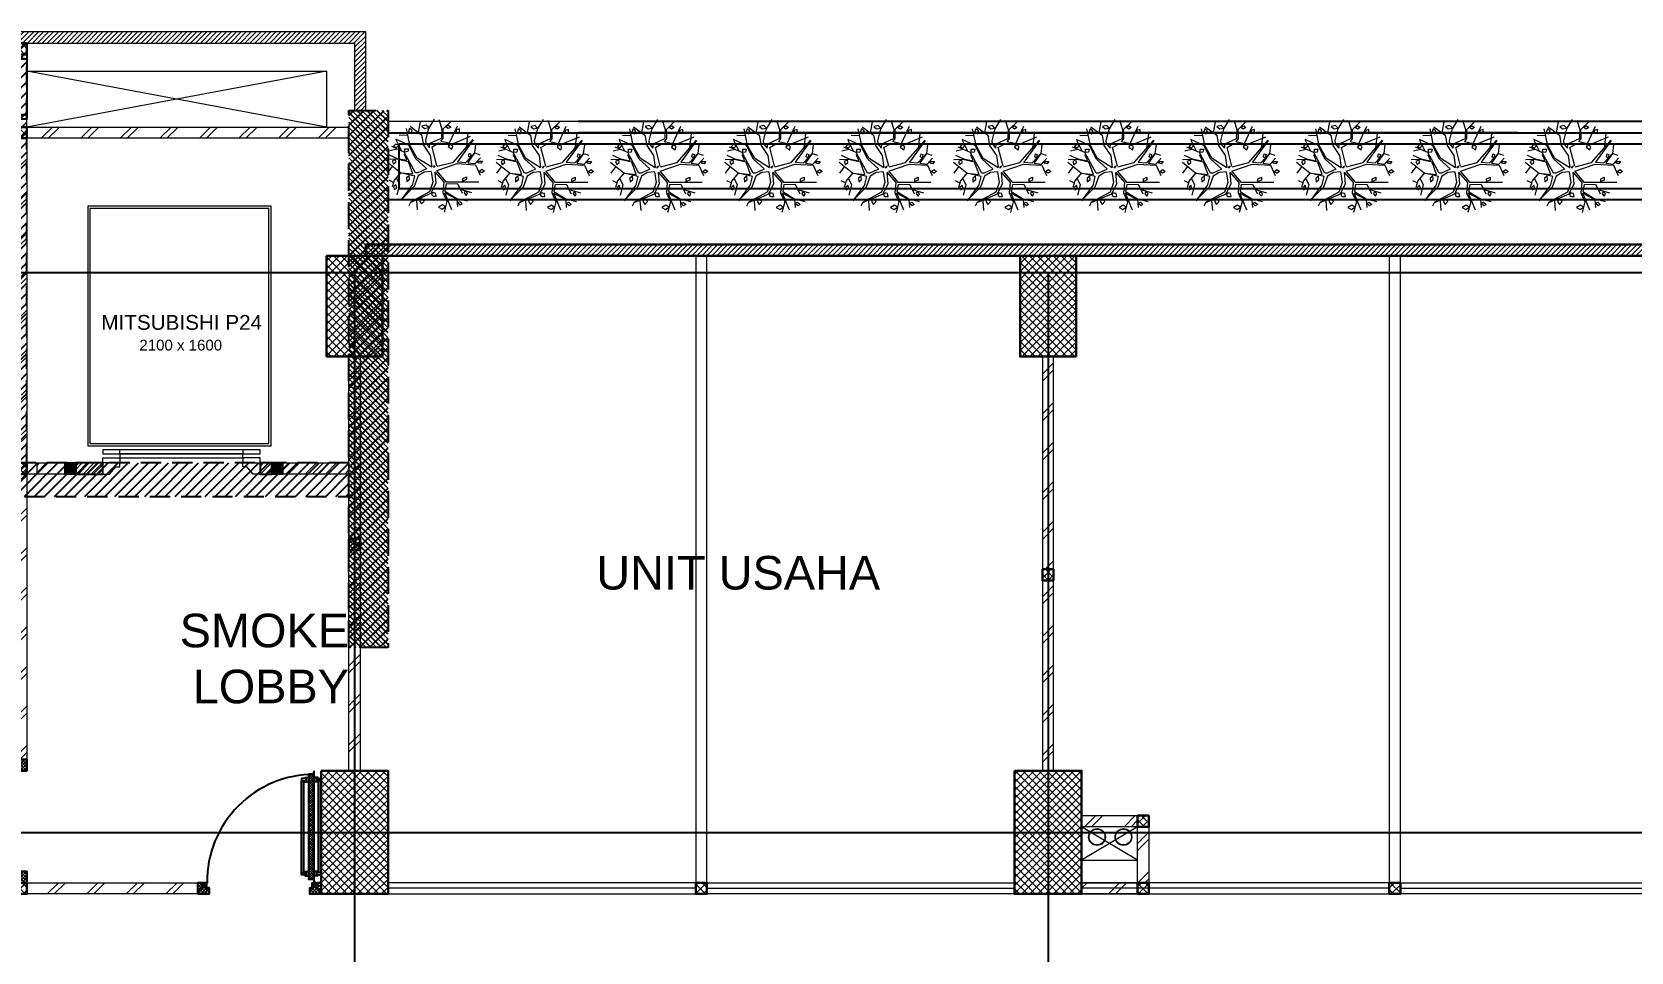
# Model space of a CAD drawing. Header units: millimetres. Extents: x -324 to 75, y -297 to 74.
# Drawn here: x -110.91 to -96.61, y 50.28 to 58.5 of the extents above; entities that cross this region are included whole.
import ezdxf
from ezdxf.enums import TextEntityAlignment as Align

# ---------------------------------------------------------------- set-up
doc = ezdxf.new("R2010")
doc.units = ezdxf.units.MM
doc.linetypes.add('ACAD_ISO02W100', pattern=[15, 12, -3])
doc.layers.get('defpoints').update_dxf_attribs({"color": 1})
for name, color, linetype, lineweight in [('ars', 11, 'Continuous', 0), ('ars @ 1', 11, 'Continuous', 0), ('ARSIR', 31, 'Continuous', 5), ('ARSIR @ 1', 31, 'Continuous', 5), ('ARSIR KOLOM @ 1', 8, 'Continuous', 13), ('KOL', 1, 'Continuous', 30), ('KOLOM', 4, 'Continuous', 9), ('lan', 7, 'Continuous', 15), ('LIFT', 15, 'Continuous', 15), ('NOT', 7, 'Continuous', 20), ('POHON', 62, 'Continuous', 5), ('tem', 5, 'Continuous', 20)]:
    doc.layers.add(name, color=color, linetype=linetype, lineweight=lineweight)
doc.layers.add('as', color=1, linetype='Continuous', plot=False)
for name, color, linetype in [('dinding', 3, 'Continuous'), ('HID', 1, 'Continuous'), ('Kusen', 30, 'Continuous'), ('STL', 6, 'Continuous')]:
    doc.layers.add(name, color=color, linetype=linetype)
doc.styles.add('ATTR', font='romans.shx', dxfattribs={"width": 0.8, "height": 0.56})
doc.styles.get("Standard").update_dxf_attribs({"font": 'arial.ttf'})
pattern_1 = [(45, (1552.2781, -399.66545), (-0.176776695, 0.176776695), []), (45, (1552.3406, -399.66545), (-0.176776695, 0.176776695), [])]
pattern_2 = [(45, (1583.21095, -452.5532), (-0.176776695, 0.176776695), []), (45, (1583.27345, -452.5532), (-0.176776695, 0.176776695), [])]
pattern_3 = [(225, (0.55, -51.300008), (0.022097087, -0.022097087), [])]
pattern_4 = [(225, (1.1, 1e-06), (-0.014142, 0.014142), []), (135, (1.1, 1e-06), (0.014142, 0.014142), [])]
pattern_5 = [(315, (-2e-13, 1e-06), (0.014142, 0.014142), []), (45, (-2e-13, 1e-06), (-0.014142, 0.014142), [])]

# ---------------------------------------------------------------- blocks, each defined once
blk = doc.blocks.new('k1')
at = {"layer": 'ars'}
h = blk.add_hatch(dxfattribs=at)
h.set_pattern_fill('_USER', color=256, scale=0.05, angle=45, double=1, pattern_type=0)
h.set_pattern_definition([(45, (0, -5), (-0.03535534, 0.03535534), []), (135, (0, -5), (-0.03535534, -0.03535534), [])])
h.paths.add_polyline_path([(-0.3, -0.55), (0.3, -0.55), (0.3, 0.55), (-0.3, 0.55)])
at = {"layer": 'KOL'}
blk.add_lwpolyline([(-0.3, -0.55), (0.3, -0.55), (0.3, 0.55), (-0.3, 0.55)], close=True, dxfattribs=at)
blk = doc.blocks.new('k3')
at = {"layer": 'ars'}
h = blk.add_hatch(dxfattribs=at)
h.set_pattern_fill('_USER', color=256, scale=0.05, angle=45, double=1, pattern_type=0)
h.set_pattern_definition([(45, (0, -5.05), (-0.03535534, 0.03535534), []), (135, (0, -5.05), (-0.03535534, -0.03535534), [])])
h.paths.add_polyline_path([(-0.25, -0.45), (0.25, -0.45), (0.25, 0.45), (-0.25, 0.45)])
at = {"layer": 'KOL'}
blk.add_lwpolyline([(-0.25, -0.45), (0.25, -0.45), (0.25, 0.45), (-0.25, 0.45)], close=True, dxfattribs=at)
blk = doc.blocks.new('bola-3')
at = {"layer": 'POHON'}
for p, q in [((-1.212, 1.009), (-1.377, 1.803)), ((-1.198, 1.908), (-0.648, 1.503)), ((-0.799, 1.609), (-0.703, 2.138)), ((-0.318, 1.803), (-0.469, 1.238)), ((-0.045, 2.245), (-0.318, 1.803)), ((0.177, 2.226), (0.328, 1.732)), ((0.315, 1.344), (0.328, 1.767)), ((0.356, 1.785), (0.37, 1.327)), ((0.387, 1.789), (0.731, 2.125)), ((0.686, 1.115), (1.057, 1.926)), ((1.553, 1.591), (1.47, 0.886)), ((-1.831, 0.815), (-2.161, 0.745)), ((-1.473, 0.674), (-2.065, 0.939)), ((-1.253, 1.009), (-1.872, 1.291)), ((-1.872, 1.274), (-1.625, 0.762)), ((-1.308, 1.468), (-1.721, 1.485)), ((-0.923, 0.357), (-1.253, 1.009)), ((-0.868, 0.392), (-1.212, 1.009)), ((-0.648, 1.503), (-0.566, 1.009)), ((-0.566, 1.009), (-0.236, 0.533)), ((-0.469, 1.238), (-0.442, 1.097)), ((-0.442, 1.097), (-0.277, 0.886)), ((-0.277, 0.886), (-0.249, 1.097)), ((-0.249, 1.097), (0.301, 1.344)), ((-0.153, 0.921), (0.177, 1.115)), ((0.081, 0.022), (-0.153, 0.921)), ((0.177, 1.115), (0.755, 1.044)), ((0.37, 1.327), (0.26, 1.203)), ((0.273, 1.203), (0.686, 1.115)), ((0.755, 1.044), (1.69, 1.432)), ((0.879, 0.198), (1.814, 1.274)), ((1.814, 1.256), (1.057, 0.216)), ((1.883, 0.639), (1.938, 1.044)), ((-1.652, -0.313), (-2.285, 0.198)), ((-1.845, 0.339), (-2.271, 0.322)), ((-2.051, 0.004), (-2.271, -0.313)), ((-2.202, 0.551), (-1.817, 0.374)), ((-1.281, 0.216), (-1.845, 0.339)), ((-1.817, 0.374), (-1.35, 0.286)), ((-0.937, -0.313), (-1.473, 0.674)), ((-1.363, 0.339), (-1.473, 0.568)), ((-1.35, 0.286), (-1.363, 0.339)), ((-1.061, -0.366), (-1.281, 0.216)), ((-0.414, -0.102), (-0.923, 0.357)), ((-0.167, -0.049), (-0.868, 0.392)), ((-0.236, 0.533), (-0.167, -0.031)), ((0.081, -0.207), (1.044, 0.128)), ((0.095, 0.004), (0.879, 0.198)), ((1.044, 0.128), (1.924, 0.075)), ((1.057, 0.216), (1.456, 0.18)), ((1.456, 0.18), (1.869, 0.639)), ((1.869, 0.639), (1.553, 0.18)), ((1.553, 0.163), (1.91, 0.128)), ((1.883, 0.639), (2.13, 0.551)), ((1.91, 0.128), (2.158, 0.41)), ((1.924, 0.075), (2.144, -0.419)), ((-1.996, -0.772), (-2.189, -0.666)), ((-1.955, -0.666), (-2.051, -0.983)), ((-1.652, -0.313), (-1.955, -0.666)), ((-1.845, -0.56), (-1.707, -0.86)), ((-0.978, -0.472), (-1.652, -0.313)), ((-1.639, -0.313), (-1.061, -0.366)), ((-1.088, -0.913), (-0.978, -0.472)), ((-0.813, -0.454), (-1.006, -0.966)), ((-0.827, -0.313), (-0.937, -0.313)), ((-0.414, -0.119), (-0.827, -0.313)), ((-0.524, -0.278), (-0.813, -0.454)), ((-0.194, -0.243), (-0.524, -0.278)), ((-0.112, -0.754), (-0.277, -1.213)), ((-0.194, -0.243), (-0.112, -0.754)), ((-0.015, -0.26), (0.411, -0.754)), ((-0.015, -0.278), (0.026, -0.807)), ((0.081, -0.225), (0.507, -0.736)), ((0.411, -0.754), (0.37, -1.248)), ((0.507, -0.736), (2.075, -0.736)), ((-1.707, -0.86), (-1.831, -1.354)), ((-1.625, -1.618), (-1.102, -0.913)), ((-1.006, -0.966), (-1.625, -1.6)), ((-0.277, -1.213), (-1.185, -1.706)), ((-0.208, -1.301), (-1.185, -1.724)), ((0.026, -0.807), (-0.208, -1.301)), ((0.37, -1.248), (0.562, -1.671)), ((0.438, -1.248), (0.782, -2.059)), ((0.452, -1.265), (1.03, -1.565)), ((0.521, -0.842), (0.466, -1.177)), ((0.466, -1.177), (1.03, -1.53)), ((0.521, -0.842), (1.057, -0.825)), ((1.057, -0.825), (1.291, -1.283)), ((1.195, -1.089), (1.731, -1.248)), ((-1.185, -1.724), (-1.253, -1.883)), ((-0.896, -1.618), (-0.854, -2.077)), ((0.562, -1.671), (0.425, -2.182)), ((1.03, -1.53), (1.539, -1.653)), ((1.03, -1.565), (1.057, -1.936))]:
    blk.add_line(p, q, dxfattribs=at)
for points in [[(-1.226, 1.803), (-1.267, 1.662), (-1.143, 1.573), (-1.102, 1.715)], [(-0.435, 1.966), (-0.641, 1.913), (-0.504, 1.807), (-0.311, 1.842)], [(0.49, 1.882), (0.641, 1.953), (0.738, 1.864), (0.614, 1.794)], [(1.155, 1.778), (1.001, 1.734), (1.001, 1.602), (1.155, 1.624)], [(-1.735, 1.009), (-1.886, 1.062), (-1.982, 0.956), (-1.845, 0.903)], [(-1.441, 0.676), (-1.441, 0.831), (-1.269, 0.831), (-1.303, 0.698)], [(0.691, 1.051), (0.622, 0.941), (0.794, 0.809), (0.846, 0.963)], [(-1.9, 0.322), (-2.051, 0.251), (-1.996, 0.11), (-1.872, 0.198)], [(-0.002, 0.022), (-0.07, 0.004), (-0.084, -0.049), (-0.029, -0.031)], [(1.671, 0.412), (1.585, 0.478), (1.62, 0.61), (1.706, 0.588)], [(2.034, 0.163), (2.075, 0.251), (2.254, 0.251), (2.171, 0.145)], [(-1.236, -0.454), (-1.374, -0.543), (-1.36, -0.719), (-1.222, -0.613)], [(1.319, -0.706), (1.319, -0.582), (1.484, -0.494), (1.484, -0.635)], [(2.099, -0.225), (2.237, -0.137), (2.347, -0.225), (2.223, -0.313)], [(-1.872, -0.878), (-1.982, -0.983), (-1.941, -1.107), (-1.831, -1.036)], [(-0.167, -1.261), (-0.167, -1.367), (-0.098, -1.42), (0.04, -1.42), (0.012, -1.279), (-0.07, -1.261)], [(1.43, -1.175), (1.379, -1.285), (1.482, -1.396), (1.534, -1.285)], [(-0.667, -1.528), (-0.753, -1.638), (-0.65, -1.792), (-0.53, -1.66)], [(0.485, -1.924), (0.347, -1.836), (0.158, -1.947), (0.33, -2.035)], [(1.069, -1.748), (1.173, -1.682), (1.293, -1.792), (1.19, -1.858)]]:
    blk.add_lwpolyline(points, close=True, dxfattribs=at)
at = {"layer": 'POHON', "style": 'ATTR', "width": 0.8, "flags": 9}
blk.add_attdef('ESTCODE', (-0.07, 0.004), '', height=0.00000926, dxfattribs=at)
blk = doc.blocks.new('K 10.10')
at = {"layer": 'ars'}
h = blk.add_hatch(dxfattribs=at)
h.set_pattern_fill('_USER', color=256, scale=0.05, angle=45, double=1, pattern_type=0)
h.set_pattern_definition([(45, (0, 0), (-0.035355339, 0.035355339), []), (135, (0, 0), (-0.035355339, -0.035355339), [])])
h.paths.add_polyline_path([(1560.538, 1380.407), (1560.638, 1380.407), (1560.638, 1380.507), (1560.538, 1380.507)])
at = {"layer": 'KOL'}
blk.add_lwpolyline([(1560.538, 1380.407), (1560.638, 1380.407), (1560.638, 1380.507), (1560.538, 1380.507)], close=True, dxfattribs=at)
blk = doc.blocks.new('KLOPRAK-10')
at = {"layer": 'ARSIR KOLOM @ 1'}
blk.add_hatch(color=256, dxfattribs=at).paths.add_polyline_path([(390.015, -20.575), (390.115, -20.575), (390.115, -20.475), (390.015, -20.475)])
at = {"layer": 'as'}
blk.add_line((390.115, -20.475), (390.015, -20.575), dxfattribs=at)
blk.add_lwpolyline([(390.015, -20.475), (390.115, -20.575)], dxfattribs=at)
at = {"layer": 'KOLOM'}
blk.add_lwpolyline([(390.015, -20.575), (390.115, -20.575), (390.115, -20.475), (390.015, -20.475)], close=True, dxfattribs=at)
blk = doc.blocks.new("k3'")
at = {"layer": 'ars'}
h = blk.add_hatch(dxfattribs=at)
h.set_pattern_fill('_USER', color=256, scale=0.05, angle=45, double=1, pattern_type=0)
h.set_pattern_definition([(45, (0, -4.975), (-0.03535534, 0.03535534), []), (135, (0, -4.975), (-0.03535534, -0.03535534), [])])
h.paths.add_polyline_path([(-0.25, -0.375), (0.25, -0.375), (0.25, 0.375), (-0.25, 0.375)])
at = {"layer": 'KOL'}
blk.add_lwpolyline([(-0.25, -0.375), (0.25, -0.375), (0.25, 0.375), (-0.25, 0.375)], close=True, dxfattribs=at)
blk = doc.blocks.new('T. J2')
at = {"layer": 'Kusen'}
for p, q in [((-0.419, 0), (0.331, 0)), ((-0.369, 0.1), (0.281, 0.1)), ((0.281, 0.06), (-0.369, 0.06))]:
    blk.add_line(p, q, dxfattribs=at)
for points in [[(-0.459, 0), (-0.419, 0), (-0.419, 0.1), (-0.459, 0.1)], [(0.331, 0), (0.371, 0), (0.371, 0.1), (0.331, 0.1)]]:
    blk.add_lwpolyline(points, close=True, dxfattribs=at)
for points in [[(-0.369, 0.077), (-0.369, 0.06), (-0.419, 0.06), (-0.419, 0.1), (-0.369, 0.1), (-0.369, 0.082), (-0.379, 0.082), (-0.379, 0.077), (-0.369, 0.077)], [(0.281, 0.077), (0.281, 0.06), (0.331, 0.06), (0.331, 0.1), (0.281, 0.1), (0.281, 0.082), (0.291, 0.082), (0.291, 0.077), (0.281, 0.077)]]:
    blk.add_lwpolyline(points, dxfattribs=at)
at = {"layer": 'Kusen', "color": 141}
blk.add_lwpolyline([(-0.379, 0.077), (0.291, 0.077), (0.291, 0.082), (-0.379, 0.082)], close=True, dxfattribs=at)
blk = doc.blocks.new('P.SHAFT')
for points in [[(-0.05, 0.54), (-0.05, 0.58), (0.05, 0.58), (0.05, 0.54)], [(-0.05, 0.04), (-0.05, 0.54), (0.05, 0.54), (0.05, 0.04)], [(-0.05, 0), (-0.05, 0.04), (0.05, 0.04), (0.05, 0)]]:
    blk.add_lwpolyline(points, close=True)
blk = doc.blocks.new('D-P90')
at = {"layer": 'ars'}
h = blk.add_hatch(dxfattribs=at)
h.set_pattern_fill('ANSI37', color=256, scale=0.005, angle=-90, style=0)
h.set_pattern_definition([(45, (-1350.94906, -1248.591899), (0.01122532015, -0.01122532015), []), (315, (-1350.94906, -1248.591899), (-0.01122532015, -0.01122532015), [])])
h.paths.add_polyline_path([(0.009, -0.183, -0.414214), (0.01, -0.184), (0.01, -1.116, -0.414214), (0.009, -1.117), (-0.034, -1.117, 0.414214), (-0.037, -1.12), (-0.037, -1.142, -1), (-0.038, -1.142), (-0.038, -0.158, -1), (-0.037, -0.158), (-0.037, -0.181, 0.414214), (-0.034, -0.183)])
at = {"layer": 'as'}
for p, q in [((-0.04, -0.158), (-0.046, -0.158)), ((-0.042, -0.161), (-0.042, -0.155))]:
    blk.add_line(p, q, dxfattribs=at)
at = {"layer": 'HID'}
for p, q in [((-0.044, -0.125), (-0.092, -0.077)), ((-0.042, -0.123), (-0.091, -0.075)), ((-0.066, -0.147), (-0.023, -0.104)), ((-0.063, -0.147), (-0.023, -0.107)), ((0.966, -0.147), (0.923, -0.104)), ((0.963, -0.147), (0.923, -0.107)), ((0.942, -0.123), (0.991, -0.075)), ((0.944, -0.125), (0.992, -0.077))]:
    blk.add_line(p, q, dxfattribs=at)
for points in [[(-0.044, -0.125), (-0.044, -0.125), (-0.042, -0.123), (-0.042, -0.123)], [(0.944, -0.125), (0.944, -0.125), (0.942, -0.123), (0.942, -0.123)]]:
    blk.add_lwpolyline(points, dxfattribs=at)
at = {"layer": 'KOL'}
blk.add_line((0.97, -0.13), (0.97, -0.15), dxfattribs=at)
at = {"layer": 'Kusen', "ltscale": 2}
for p, q in [((-0.099, -0.221), (-0.099, -1.06)), ((-0.079, -0.241), (-0.079, -1.06)), ((-0.074, -0.211), (-0.04, -0.211)), ((-0.074, -0.221), (-0.074, -0.211)), ((-0.074, -0.251), (-0.074, -0.241)), ((-0.074, -0.251), (-0.04, -0.251)), ((-0.061, -0.251), (-0.061, -0.211)), ((-0.04, -0.251), (-0.04, -0.211)), ((0.046, -0.211), (0.012, -0.211)), ((0.012, -0.251), (0.012, -0.211)), ((0.046, -0.251), (0.012, -0.251)), ((0.033, -0.251), (0.033, -0.211)), ((0.046, -0.221), (0.046, -0.211)), ((0.046, -0.251), (0.046, -0.241)), ((0.053, -0.241), (0.053, -1.06)), ((0.073, -0.221), (0.073, -1.06)), ((-0.074, -1.05), (-0.04, -1.05)), ((-0.074, -1.05), (-0.074, -1.06)), ((-0.074, -1.08), (-0.074, -1.09)), ((-0.074, -1.09), (-0.04, -1.09)), ((-0.061, -1.05), (-0.061, -1.09)), ((-0.04, -1.05), (-0.04, -1.09)), ((0.046, -1.05), (0.012, -1.05)), ((0.012, -1.05), (0.012, -1.09)), ((0.046, -1.09), (0.012, -1.09)), ((0.033, -1.05), (0.033, -1.09)), ((0.046, -1.05), (0.046, -1.06)), ((0.046, -1.08), (0.046, -1.09))]:
    blk.add_line(p, q, dxfattribs=at)
at = {"layer": 'Kusen'}
for p, q in [((-0.042, -0.155), (-0.038, -0.156)), ((-0.042, -0.157), (-0.038, -0.158))]:
    blk.add_line(p, q, dxfattribs=at)
at = {"layer": 'Kusen', "ltscale": 2}
for points in [[(-0.099, -0.241), (-0.061, -0.241), (-0.061, -0.221), (-0.099, -0.221), (-0.099, -0.241)], [(0.073, -0.241), (0.033, -0.241), (0.033, -0.221), (0.073, -0.221), (0.073, -0.241)], [(-0.101, -1.06), (-0.061, -1.06), (-0.061, -1.08), (-0.101, -1.08), (-0.101, -1.06)], [(0.073, -1.06), (0.033, -1.06), (0.033, -1.08), (0.073, -1.08), (0.073, -1.06)]]:
    blk.add_lwpolyline(points, dxfattribs=at)
at = {"layer": 'Kusen'}
blk.add_circle((-0.042, -0.158), 0.001, dxfattribs=at)
for radius, start, end in [(0.0025, 75.7804, 11.3851), (0.961, 270, 0.4597)]:
    blk.add_arc((-0.042, -0.158), radius, start, end, dxfattribs=at)
at = {"layer": 'STL'}
for p, q in [((-0.038, -0.158), (-0.038, -1.142)), ((-0.037, -0.181), (-0.037, -0.158)), ((-0.034, -0.183), (0.009, -0.183)), ((0.01, -0.184), (0.01, -1.116)), ((-0.037, -1.12), (-0.037, -1.142)), ((-0.034, -1.117), (0.009, -1.117))]:
    blk.add_line(p, q, dxfattribs=at)
for points in [[(0, -0.1), (0, -0.103), (-0.019, -0.103, 0.414214), (-0.02, -0.105), (-0.02, -0.148, -0.414214), (-0.022, -0.15), (-0.068, -0.15, -0.414214), (-0.07, -0.148), (-0.07, -0.13), (-0.067, -0.13), (-0.067, -0.146, 0.414214), (-0.065, -0.147), (-0.024, -0.147, 0.414214), (-0.023, -0.146), (-0.023, -0.102, -0.414214), (-0.021, -0.1)], [(0.9, -0.1), (0.9, -0.103), (0.919, -0.103, -0.414214), (0.92, -0.105), (0.92, -0.148, 0.414214), (0.922, -0.15), (0.968, -0.15, 0.414214), (0.97, -0.148), (0.97, -0.13), (0.967, -0.13), (0.967, -0.146, -0.414214), (0.966, -0.147), (0.925, -0.147, -0.414214), (0.923, -0.146), (0.923, -0.102, 0.414214), (0.921, -0.1)]]:
    blk.add_lwpolyline(points, format="xyb", close=True, dxfattribs=at)
blk.add_lwpolyline([(0.009, -0.182), (-0.034, -0.182, -0.414214), (-0.035, -0.181), (-0.035, -0.158, 1), (-0.04, -0.158), (-0.04, -1.142, 1), (-0.035, -1.142), (-0.035, -1.12, -0.414214), (-0.034, -1.119), (0.009, -1.119, 0.414214), (0.012, -1.116), (0.012, -0.184)], format="xyb", dxfattribs=at)
for centre, radius, start, end in [((-0.038, -0.158), 0.00075, 0, 180), ((-0.034, -0.181), 0.0025, 180, 270), ((0.009, -0.184), 0.0025, 360, 90), ((0.009, -0.184), 0.001, 360, 90), ((-0.038, -1.142), 0.00075, 180, 0), ((-0.034, -1.12), 0.0025, 90, 180), ((0.009, -1.116), 0.001, 270, 0)]:
    blk.add_arc(centre, radius, start, end, dxfattribs=at)
blk = doc.blocks.new('PINTU DARURAT')
at = {"layer": 'ARSIR'}
h = blk.add_hatch(dxfattribs=at)
h.set_pattern_fill('_USER', color=256, scale=0.02, angle=315, style=0, double=1, pattern_type=0)
h.set_pattern_definition(pattern_5)
edge = h.paths.add_edge_path()
edge.add_line((0, 0), (0.1, 0))
edge.add_line((0.1, 0), (0.1, 0.05))
edge.add_line((0.1, 0.05), (0.077, 0.05))
edge.add_line((0.077, 0.05), (0.077, 0.096))
edge.add_arc((0.076, 0.096), 0.0015, 360, 450)
edge.add_line((0.075, 0.097), (0.035, 0.097))
edge.add_arc((0.035, 0.096), 0.0015, 90, 180)
edge.add_line((0.033, 0.096), (0.033, 0.08))
edge.add_line((0.033, 0.08), (0.03, 0.08))
edge.add_line((0.03, 0.08), (0.03, 0.1))
edge.add_line((0.03, 0.1), (0, 0.1))
edge.add_line((0, 0.1), (0, 0))
h = blk.add_hatch(dxfattribs=at)
h.set_pattern_fill('_USER', color=256, scale=0.02, angle=315, style=0, double=1, pattern_type=0)
h.set_pattern_definition(pattern_5)
edge = h.paths.add_edge_path()
edge.add_line((0, 0), (0.1, 0))
edge.add_line((0.1, 0), (0.1, 0.05))
edge.add_line((0.1, 0.05), (0.077, 0.05))
edge.add_line((0.077, 0.05), (0.077, 0.096))
edge.add_arc((0.076, 0.096), 0.0015, 360, 450)
edge.add_line((0.075, 0.097), (0.035, 0.097))
edge.add_arc((0.035, 0.096), 0.0015, 90, 180)
edge.add_line((0.033, 0.096), (0.033, 0.08))
edge.add_line((0.033, 0.08), (0.03, 0.08))
edge.add_line((0.03, 0.08), (0.03, 0.1))
edge.add_line((0.03, 0.1), (0, 0.1))
edge.add_line((0, 0.1), (0, 0))
h = blk.add_hatch(dxfattribs=at)
h.set_pattern_fill('_USER', color=256, scale=0.02, angle=315, style=0, double=1, pattern_type=0)
h.set_pattern_definition(pattern_4)
edge = h.paths.add_edge_path()
edge.add_line((1.1, 0), (1, 0))
edge.add_line((1, 0), (1, 0.05))
edge.add_line((1, 0.05), (1.023, 0.05))
edge.add_line((1.023, 0.05), (1.023, 0.096))
edge.add_arc((1.024, 0.096), 0.0015, -630, -540, ccw=False)
edge.add_line((1.024, 0.097), (1.065, 0.097))
edge.add_arc((1.065, 0.096), 0.0015, -360, -270, ccw=False)
edge.add_line((1.067, 0.096), (1.067, 0.08))
edge.add_line((1.067, 0.08), (1.07, 0.08))
edge.add_line((1.07, 0.08), (1.07, 0.1))
edge.add_line((1.07, 0.1), (1.1, 0.1))
edge.add_line((1.1, 0.1), (1.1, 0))
h = blk.add_hatch(dxfattribs=at)
h.set_pattern_fill('_USER', color=256, scale=0.02, angle=315, style=0, double=1, pattern_type=0)
h.set_pattern_definition(pattern_4)
edge = h.paths.add_edge_path()
edge.add_line((1.1, 0), (1, 0))
edge.add_line((1, 0), (1, 0.05))
edge.add_line((1, 0.05), (1.023, 0.05))
edge.add_line((1.023, 0.05), (1.023, 0.096))
edge.add_arc((1.024, 0.096), 0.0015, -630, -540, ccw=False)
edge.add_line((1.024, 0.097), (1.065, 0.097))
edge.add_arc((1.065, 0.096), 0.0015, -360, -270, ccw=False)
edge.add_line((1.067, 0.096), (1.067, 0.08))
edge.add_line((1.067, 0.08), (1.07, 0.08))
edge.add_line((1.07, 0.08), (1.07, 0.1))
edge.add_line((1.07, 0.1), (1.1, 0.1))
edge.add_line((1.1, 0.1), (1.1, 0))
at = {"layer": 'KOL'}
blk.add_line((1.1, 0.1), (1.1, 0), dxfattribs=at)
blk.add_line((1.1, 0.1), (1.1, 0), dxfattribs=at)
blk.add_line((1.1, 0.1), (1.1, 0), dxfattribs=at)
blk.add_line((1.1, 0.1), (1.1, 0), dxfattribs=at)
for points in [[(0, 0), (0.1, 0), (0.1, 0.05), (0.077, 0.05), (0.077, 0.096, 0.414214), (0.075, 0.097), (0.035, 0.097, 0.414214), (0.033, 0.096), (0.033, 0.08), (0.03, 0.08), (0.03, 0.1), (0, 0.1)], [(0, 0), (0.1, 0), (0.1, 0.05), (0.077, 0.05), (0.077, 0.096, 0.414214), (0.075, 0.097), (0.035, 0.097, 0.414214), (0.033, 0.096), (0.033, 0.08), (0.03, 0.08), (0.03, 0.1), (0, 0.1)], [(1.1, 0), (1, 0), (1, 0.05), (1.023, 0.05), (1.023, 0.096, -0.414214), (1.024, 0.097), (1.065, 0.097, -0.414214), (1.067, 0.096), (1.067, 0.08), (1.07, 0.08), (1.07, 0.1), (1.1, 0.1)], [(1.1, 0), (1, 0), (1, 0.05), (1.023, 0.05), (1.023, 0.096, -0.414214), (1.024, 0.097), (1.065, 0.097, -0.414214), (1.067, 0.096), (1.067, 0.08), (1.07, 0.08), (1.07, 0.1), (1.1, 0.1)]]:
    blk.add_lwpolyline(points, format="xyb", close=True, dxfattribs=at)
at = {"layer": 'Kusen', "xscale": -1, "rotation": 180}
blk.add_blockref('D-P90', (0.1, -0.05), dxfattribs=at)
blk = doc.blocks.new('T.DAR')
at = {"layer": 'ars'}
h = blk.add_hatch(dxfattribs=at)
h.set_pattern_fill('ANSI31', color=256, scale=0.25, style=0)
h.set_pattern_definition(pattern_3)
h.paths.add_polyline_path([(0.2, 7), (0.3, 7), (0.3, 7.6), (0.55, 7.6), (0.55, 7.7), (0.2, 7.7)])
h = blk.add_hatch(dxfattribs=at)
h.set_pattern_fill('ANSI31', color=256, scale=0.25, style=0)
h.set_pattern_definition(pattern_3)
edge = h.paths.add_edge_path()
edge.add_line((0.2, 7), (0.2, 7.7))
edge.add_line((0.2, 7.7), (0.55, 7.7))
edge.add_line((0.55, 7.7), (0.55, 7.6))
edge.add_line((0.55, 7.6), (0.3, 7.6))
edge.add_line((0.3, 7.6), (0.3, 7))
edge.add_line((0.3, 7), (0.2, 7))
h = blk.add_hatch(dxfattribs=at)
h.set_pattern_fill('ANSI31', color=256, scale=0.25, style=0)
h.set_pattern_definition([(225, (6.599998, -51.300008), (0.022097087, -0.022097087), [])])
h.paths.add_polyline_path([(6.5, 7), (6.6, 7), (6.6, 7.7), (1.38, 7.7), (1.38, 7.6), (6.5, 7.6)])
h = blk.add_hatch(dxfattribs=at)
h.set_pattern_fill('ANSI37', color=256, scale=0.02, style=0)
h.set_pattern_definition([(45, (268.691906, -190.19392), (-0.044901281, 0.044901281), []), (135, (268.691906, -190.19392), (-0.044901281, -0.044901281), [])])
h.paths.add_polyline_path([(0.475, 0), (0.125, 0), (0.125, 7), (0.475, 7)])
h = blk.add_hatch(dxfattribs=at)
h.set_pattern_fill('ANSI37', color=256, scale=0.02, style=0)
h.set_pattern_definition([(45, (6.5, -8e-06), (-0.0449013, 0.0449013), []), (135, (6.5, -8e-06), (-0.0449013, -0.0449013), [])])
h.paths.add_polyline_path([(6.45, 2.2), (6.8, 2.2), (6.8, 7), (6.45, 7)])
h = blk.add_hatch(dxfattribs=at)
h.set_pattern_fill('TEMBOK', color=256, scale=0.25)
h.set_pattern_definition([(45, (6.5, -51.72), (-0.1767767, 0.1767767), []), (45, (6.5625, -51.72), (-0.1767767, 0.1767767), [])])
h.paths.add_polyline_path([(6.55, 3.17), (6.45, 3.17), (6.45, 4.95), (6.55, 4.95)])
h = blk.add_hatch(dxfattribs=at)
h.set_pattern_fill('TEMBOK', color=256, scale=0.25)
h.set_pattern_definition([(45, (0.71143, -49.94), (-0.1767767, 0.1767767), []), (45, (0.77393, -49.94), (-0.1767767, 0.1767767), [])])
h.paths.add_polyline_path([(5.861, 3.75), (6.45, 3.75), (6.45, 3.85), (5.861, 3.85)])
at = {"layer": 'ars @ 1'}
h = blk.add_hatch(dxfattribs=at)
h.set_pattern_fill('TEMBOK', color=256, scale=0.25)
h.set_pattern_definition([(45, (1583.11878, -452.5532), (-0.176776695, 0.176776695), []), (45, (1583.18128, -452.5532), (-0.176776695, 0.176776695), [])])
h.paths.add_polyline_path([(3.57, 1.2), (3.47, 1.2), (3.47, 6.75), (3.57, 6.75)])
h = blk.add_hatch(dxfattribs=at)
h.set_pattern_fill('TEMBOK', color=256, scale=0.25)
h.set_pattern_definition([(45, (33.3, 5.805), (-0.1767767, 0.1767767), []), (45, (33.3625, 5.805), (-0.1767767, 0.1767767), [])])
h.paths.add_polyline_path([(6.4, 6.85), (6.4, 6.75), (3.662, 6.75), (3.662, 6.85)])
h = blk.add_hatch(dxfattribs=at)
h.set_pattern_fill('TEMBOK', color=256, scale=0.25)
h.set_pattern_definition(pattern_2)
h.paths.add_polyline_path([(0.6, 0), (0.6, 0.1), (3.562, 0.1), (3.562, 0)])
h = blk.add_hatch(dxfattribs=at)
h.set_pattern_fill('TEMBOK', color=256, scale=0.25)
h.set_pattern_definition(pattern_2)
h.paths.add_polyline_path([(3.662, 0), (3.662, 0.1), (5.1, 0.1), (5.1, 0)])
at = {"layer": 'ARSIR @ 1'}
h = blk.add_hatch(dxfattribs=at)
h.set_pattern_fill('ANSI32', color=256, scale=0.01, style=0, double=1)
h.set_pattern_definition([(45, (0.79921, 3.74999), (0.067352, -0.067352), []), (45, (0.79921, 3.79489), (0.067352, -0.067352), [])])
h.paths.add_polyline_path([(4.006, 3.85), (4.006, 3.75), (4.249, 3.75), (4.249, 3.85)])
h = blk.add_hatch(dxfattribs=at)
h.set_pattern_fill('ANSI32', color=256, scale=0.01, style=0, double=1)
h.set_pattern_definition([(45, (2.49209, 3.74999), (0.067352, -0.067352), []), (45, (2.49209, 3.79489), (0.067352, -0.067352), [])])
h.paths.add_polyline_path([(5.655, 3.85), (5.655, 3.75), (5.761, 3.75), (5.761, 3.85)])
at = {"layer": 'defpoints', "color": 3, "linetype": 'ACAD_ISO02W100', "ltscale": 0.015}
blk.add_lwpolyline([(6.45, 3.55), (6.45, 3.85), (3.57, 3.85), (3.57, 7.6), (3.57, 7.6), (3.27, 7.6), (3.27, 3.55), (6.45, 3.55)], dxfattribs=at)
at = {"layer": 'dinding'}
for points in [[(4.006, 3.85), (4.006, 3.75), (4.249, 3.75), (4.249, 3.85)], [(5.655, 3.85), (5.655, 3.75), (5.761, 3.75), (5.761, 3.85)]]:
    blk.add_lwpolyline(points, close=True, dxfattribs=at)
at = {"layer": 'KOLOM', "linetype": 'ACAD_ISO02W100', "ltscale": 0.02}
for points in [[(0.475, 0), (0.125, 0), (0.125, 7), (0.475, 7)], [(6.8, 2.2), (6.45, 2.2), (6.45, 7), (6.8, 7)]]:
    blk.add_lwpolyline(points, close=True, dxfattribs=at)
at = {"layer": 'lan', "linetype": 'Continuous'}
for p, q in [((3.57, 7.35), (6.25, 7.35)), ((6.25, 7.35), (6.25, 6.85))]:
    blk.add_line(p, q, dxfattribs=at)
for points in [[(6.25, 7.35), (3.57, 6.85)], [(6.25, 6.85), (3.57, 7.35)]]:
    blk.add_lwpolyline(points, dxfattribs=at)
at = {"layer": 'LIFT'}
for points in [[(4.114, 4.003), (5.754, 4.003), (5.754, 6.143), (4.114, 6.143)], [(4.134, 4.023), (5.734, 4.023), (5.734, 6.123), (4.134, 6.123)], [(4.249, 3.932), (5.655, 3.932), (5.655, 3.968), (4.249, 3.968)], [(4.249, 3.932), (4.402, 3.932), (4.402, 3.968), (4.249, 3.968)], [(4.402, 3.85), (4.249, 3.85), (4.249, 3.897), (4.402, 3.897)], [(4.402, 3.897), (5.502, 3.897), (5.502, 3.932), (4.402, 3.932)], [(5.502, 3.932), (5.655, 3.932), (5.655, 3.968), (5.502, 3.968)], [(5.502, 3.85), (5.655, 3.85), (5.655, 3.897), (5.502, 3.897)]]:
    blk.add_lwpolyline(points, close=True, dxfattribs=at)
for points in [[(4.249, 3.85), (4.249, 3.75), (4.309, 3.75), (4.367, 3.815), (4.402, 3.815), (4.402, 3.85), (4.249, 3.85)], [(5.655, 3.85), (5.655, 3.75), (5.594, 3.75), (5.537, 3.815), (5.502, 3.815), (5.502, 3.85), (5.655, 3.85)]]:
    blk.add_lwpolyline(points, dxfattribs=at)
at = {"layer": 'tem'}
blk.add_lwpolyline([(0.2, 7), (0.2, 7.7), (0.55, 7.7), (0.55, 7.6), (0.3, 7.6), (0.3, 7), (0.2, 7)], dxfattribs=at)
blk.add_lwpolyline([(0.2, 7), (0.2, 7.7), (0.55, 7.7), (0.55, 7.6), (0.3, 7.6), (0.3, 7), (0.2, 7)], dxfattribs=at)
for points in [[(1.38, 7.7), (1.38, 7.6), (6.5, 7.6), (6.5, 7), (6.6, 7), (6.6, 7.7)], [(3.57, 6.92), (3.47, 6.92), (3.47, 6.85), (3.57, 6.85)], [(3.57, 1.2), (3.47, 1.2), (3.47, 6.75), (3.57, 6.75)], [(6.45, 6.85), (6.45, 6.75), (3.57, 6.75), (3.57, 6.85)], [(3.57, 3.75), (3.57, 3.85), (3.906, 3.85), (3.906, 3.75)], [(5.861, 3.75), (5.861, 3.85), (6.45, 3.85), (6.45, 3.75)], [(0.6, 0), (0.6, 0.1), (3.47, 0.1), (3.47, 0)], [(3.57, 0), (3.57, 0.1), (5.1, 0.1), (5.1, 0)]]:
    blk.add_lwpolyline(points, close=True, dxfattribs=at)
at = {"color": 2}
for p in [(-386.108, 24.325), (-384.253, 24.325)]:
    blk.add_blockref('KLOPRAK-10', p, dxfattribs=at)
at = {"color": 2, "rotation": 90}
blk.add_blockref('PINTU DARURAT', (3.57, 0.1), dxfattribs=at)
at = {"color": 2, "xscale": -1}
blk.add_blockref('PINTU DARURAT', (6.2, 0), dxfattribs=at)
at = {"layer": 'KOL', "xscale": -1, "rotation": 180}
for name, p in [("k3'", (0.3, 5.325)), ("k3'", (0.3, 5.325)), ('k1', (0.3, 0.55)), ('k1', (6.5, 0.55))]:
    blk.add_blockref(name, p, dxfattribs=at)
at = {"layer": 'KOLOM', "extrusion": (0, 0, -1), "xscale": -1, "zscale": -1, "rotation": 180}
for p in [(-1564.108, 1388.007), (-1564.108, 1387.257), (-1564.108, 1384.257), (-1564.108, 1380.507)]:
    blk.add_blockref('K 10.10', p, dxfattribs=at)
at = {"layer": 'Kusen'}
blk.add_blockref('T. J2', (0.999, 7.6), dxfattribs=at)
blk.add_blockref('T. J2', (0.999, 7.6), dxfattribs=at)
at = {"layer": 'Kusen', "color": 2, "rotation": 179.9999772094499}
blk.add_blockref('P.SHAFT', (3.52, 7.5), dxfattribs=at)
blk = doc.blocks.new('A-2')
at = {"layer": 'ars'}
h = blk.add_hatch(dxfattribs=at)
h.set_pattern_fill('ANSI31', color=256, scale=0.01, angle=180, style=0)
h.set_pattern_definition([(225, (0.099944, 0.143103), (0.02245064, -0.02245064), [])])
h.paths.add_polyline_path([(25.067, 57.268), (-24.333, 57.268), (-24.333, 57.368), (25.067, 57.368)])
h = blk.add_hatch(dxfattribs=at)
h.set_pattern_fill('TEMBOK', color=256, scale=0.25)
h.set_pattern_definition([(225, (56.16715, 51.49274), (0.1767767, -0.1767767), []), (225, (56.10465, 51.49274), (0.1767767, -0.1767767), [])])
h.paths.add_polyline_path([(-18.183, 56.368), (-18.283, 56.368), (-18.283, 54.468), (-18.183, 54.468)])
h = blk.add_hatch(dxfattribs=at)
h.set_pattern_fill('TEMBOK', color=256, scale=0.25)
h.set_pattern_definition([(225, (56.16715, 53.39274), (0.1767767, -0.1767767), []), (225, (56.10465, 53.39274), (0.1767767, -0.1767767), [])])
h.paths.add_polyline_path([(-18.183, 54.368), (-18.283, 54.368), (-18.283, 52.668), (-18.183, 52.668)])
h = blk.add_hatch(dxfattribs=at)
h.set_pattern_fill('TEMBOK', color=256, scale=0.25)
h.set_pattern_definition([(45, (-12.88285, 2.91774), (-0.1767767, 0.1767767), []), (45, (-12.82035, 2.91774), (-0.1767767, 0.1767767), [])])
h.paths.add_polyline_path([(-17.433, 51.668), (-17.333, 51.668), (-17.333, 52.168), (-17.433, 52.168)])
at = {"layer": 'ars @ 1'}
h = blk.add_hatch(dxfattribs=at)
h.set_pattern_fill('TEMBOK', color=256, scale=0.25)
h.set_pattern_definition([(45, (0.09994, 0.1431), (-0.1767767, 0.1767767), []), (45, (0.16244, 0.1431), (-0.1767767, 0.1767767), [])])
h.paths.add_polyline_path([(-24.383, 52.668), (-24.483, 52.668), (-24.483, 56.368), (-24.383, 56.368)])
h = blk.add_hatch(dxfattribs=at)
h.set_pattern_fill('TEMBOK', color=256, scale=0.25)
h.set_pattern_definition(pattern_1)
h.paths.add_polyline_path([(-27.271, 55.318), (-27.271, 55.418), (-27.026, 55.418), (-27.026, 55.318)])
h = blk.add_hatch(dxfattribs=at)
h.set_pattern_fill('TEMBOK', color=256, scale=0.25)
h.set_pattern_definition(pattern_1)
h.paths.add_polyline_path([(-25.071, 55.318), (-25.071, 55.418), (-24.483, 55.418), (-24.483, 55.318)])
h = blk.add_hatch(dxfattribs=at)
h.set_pattern_fill('TEMBOK', color=256, scale=0.25)
h.set_pattern_definition([(45, (1565.7781, -401.58545), (-0.176776695, 0.176776695), []), (45, (1565.8406, -401.58545), (-0.176776695, 0.176776695), [])])
h.paths.add_polyline_path([(-17.433, 52.168), (-17.433, 52.268), (-17.933, 52.268), (-17.933, 52.168)])
h = blk.add_hatch(dxfattribs=at)
h.set_pattern_fill('TEMBOK', color=256, scale=0.25)
h.set_pattern_definition([(45, (1565.7781, -400.98545), (-0.176776695, 0.176776695), []), (45, (1565.8406, -400.98545), (-0.176776695, 0.176776695), [])])
h.paths.add_polyline_path([(-17.433, 51.568), (-17.433, 51.668), (-17.933, 51.668), (-17.933, 51.568)])
at = {"layer": 'ARSIR @ 1'}
h = blk.add_hatch(dxfattribs=at)
h.set_pattern_fill('ANSI32', color=256, scale=0.01, style=0, double=1)
h.set_pattern_definition([(45, (-30.13364, 55.31774), (0.067352, -0.067352), []), (45, (-30.13364, 55.36264), (0.067352, -0.067352), [])])
h.paths.add_polyline_path([(-26.926, 55.418), (-26.926, 55.318), (-26.684, 55.318), (-26.684, 55.418)])
h = blk.add_hatch(dxfattribs=at)
h.set_pattern_fill('ANSI32', color=256, scale=0.01, style=0, double=1)
h.set_pattern_definition([(45, (-28.44076, 55.31774), (0.067352, -0.067352), []), (45, (-28.44076, 55.36264), (0.067352, -0.067352), [])])
h.paths.add_polyline_path([(-25.278, 55.418), (-25.278, 55.318), (-25.171, 55.318), (-25.171, 55.418)])
for p, q in [((-24.133, 58.368), (24.867, 58.368)), ((-10.033, 58.468), (-22.433, 58.468)), ((-14.033, 58.368), (-22.433, 58.368)), ((-24.033, 58.268), (24.767, 58.268)), ((-24.033, 57.868), (-24.033, 58.268)), ((24.867, 57.768), (-24.133, 57.768)), ((24.767, 57.868), (-24.033, 57.868))]:
    blk.add_line(p, q)
at = {"layer": 'ars'}
for centre, radius in [((-17.795, 52.076), 0.075), ((-17.795, 52.076), 0.071), ((-17.559, 52.076), 0.075), ((-17.559, 52.076), 0.071)]:
    blk.add_circle(centre, radius, dxfattribs=at)
at = {"layer": 'as'}
for p, q in [((-36.833, 57.118), (37.567, 57.118)), ((-24.433, 57.118), (-24.433, 44.018)), ((-18.233, 57.118), (-18.233, 44.018)), ((-36.833, 52.118), (37.567, 52.118))]:
    blk.add_line(p, q, dxfattribs=at)
at = {"layer": 'dinding'}
for points in [[(-26.926, 55.418), (-26.926, 55.318), (-26.684, 55.318), (-26.684, 55.418)], [(-25.278, 55.418), (-25.278, 55.318), (-25.171, 55.318), (-25.171, 55.418)]]:
    blk.add_lwpolyline(points, close=True, dxfattribs=at)
at = {"layer": 'KOL'}
blk.add_lwpolyline([(25.067, 57.268), (-24.333, 57.268), (-24.333, 57.368), (25.067, 57.368)], close=True, dxfattribs=at)
at = {"layer": 'lan', "linetype": 'Continuous'}
for p, q in [((-27.271, 58.918), (-24.683, 58.918)), ((-24.683, 58.918), (-24.683, 58.418))]:
    blk.add_line(p, q, dxfattribs=at)
at = {"layer": 'lan'}
for p, q in [((-22.433, 58.468), (-24.133, 58.468)), ((-22.533, 58.368), (-24.133, 58.368)), ((-24.133, 57.768), (-23.532, 57.768)), ((-17.433, 51.868), (-17.933, 52.168)), ((-17.432, 52.167), (-17.933, 51.868)), ((-17.933, 51.868), (-17.433, 51.868)), ((-21.383, 51.618), (-24.133, 51.618)), ((-21.283, 51.618), (-18.533, 51.618)), ((-15.183, 51.618), (-17.933, 51.618)), ((-15.083, 51.618), (-12.333, 51.618))]:
    blk.add_line(p, q, dxfattribs=at)
for points in [[(-21.283, 57.268), (-21.383, 57.268), (-21.383, 51.668), (-21.283, 51.668)], [(-15.083, 57.268), (-15.183, 57.268), (-15.183, 51.668), (-15.083, 51.668)], [(-24.133, 51.668), (-24.133, 51.568), (-21.383, 51.568), (-21.383, 51.668)], [(-18.533, 51.668), (-18.533, 51.568), (-21.283, 51.568), (-21.283, 51.668)], [(-17.933, 51.668), (-17.933, 51.568), (-15.183, 51.568), (-15.183, 51.668)], [(-12.333, 51.668), (-12.333, 51.568), (-15.083, 51.568), (-15.083, 51.668)]]:
    blk.add_lwpolyline(points, close=True, dxfattribs=at)
at = {"layer": 'LIFT'}
for points in [[(-26.819, 55.571), (-25.179, 55.571), (-25.179, 57.711), (-26.819, 57.711)], [(-26.799, 55.591), (-25.199, 55.591), (-25.199, 57.691), (-26.799, 57.691)], [(-26.684, 55.5), (-25.278, 55.5), (-25.278, 55.535), (-26.684, 55.535)], [(-26.684, 55.5), (-26.531, 55.5), (-26.531, 55.535), (-26.684, 55.535)], [(-26.531, 55.465), (-25.431, 55.465), (-25.431, 55.5), (-26.531, 55.5)], [(-25.431, 55.5), (-25.278, 55.5), (-25.278, 55.535), (-25.431, 55.535)], [(-26.531, 55.418), (-26.684, 55.418), (-26.684, 55.465), (-26.531, 55.465)], [(-25.431, 55.418), (-25.278, 55.418), (-25.278, 55.465), (-25.431, 55.465)]]:
    blk.add_lwpolyline(points, close=True, dxfattribs=at)
for points in [[(-26.684, 55.418), (-26.684, 55.318), (-26.624, 55.318), (-26.566, 55.382), (-26.531, 55.382), (-26.531, 55.418), (-26.684, 55.418)], [(-25.278, 55.418), (-25.278, 55.318), (-25.338, 55.318), (-25.396, 55.382), (-25.431, 55.382), (-25.431, 55.418), (-25.278, 55.418)]]:
    blk.add_lwpolyline(points, dxfattribs=at)
at = {"layer": 'tem'}
for points in [[(-24.383, 52.668), (-24.483, 52.668), (-24.483, 56.368), (-24.383, 56.368)], [(-24.383, 52.668), (-24.483, 52.668), (-24.483, 56.368), (-24.383, 56.368)], [(-27.271, 55.318), (-27.271, 55.418), (-27.026, 55.418), (-27.026, 55.318)], [(-25.071, 55.318), (-25.071, 55.418), (-24.483, 55.418), (-24.483, 55.318)], [(-17.933, 52.268), (-17.433, 52.268), (-17.433, 52.168), (-17.933, 52.168)], [(-17.432, 52.167), (-17.333, 52.167), (-17.333, 51.668), (-17.432, 51.668)], [(-17.932, 51.668), (-17.432, 51.668), (-17.432, 51.568), (-17.932, 51.568)]]:
    blk.add_lwpolyline(points, close=True, dxfattribs=at)
at = {"layer": 'tem', "ltscale": 2}
for points in [[(-18.183, 56.368), (-18.283, 56.368), (-18.283, 54.468), (-18.183, 54.468)], [(-18.183, 54.368), (-18.283, 54.368), (-18.283, 52.668), (-18.183, 52.668)]]:
    blk.add_lwpolyline(points, close=True, dxfattribs=at)
at = {"color": 2}
blk.add_blockref('KLOPRAK-10', (-415.186, 75.893), dxfattribs=at)
at = {"layer": 'defpoints'}
blk.add_blockref('T.DAR', (-30.933, 51.568), dxfattribs=at)
at = {"layer": 'KOL', "xscale": -1}
for p in [(-24.433, 56.818), (-18.233, 56.818)]:
    blk.add_blockref('k3', p, dxfattribs=at)
at = {"layer": 'KOL', "xscale": -1, "rotation": 180}
for p in [(-24.433, 52.118), (-18.233, 52.118)]:
    blk.add_blockref('k1', p, dxfattribs=at)
at = {"layer": 'KOLOM', "extrusion": (0, 0, -1), "xscale": -1, "zscale": -1, "rotation": 180}
for p in [(-1536.155, 1435.145), (-1543.205, 1432.675), (-1543.205, 1432.075)]:
    blk.add_blockref('K 10.10', p, dxfattribs=at)
at = {"layer": 'KOLOM', "extrusion": (0, 0, -1), "zscale": -1}
blk.add_blockref('K 10.10', (-1542.355, -1326.039), dxfattribs=at)
at = {"layer": 'KOLOM', "extrusion": (0, 0, -1), "zscale": -1, "rotation": 180}
for p in [(1581.921, 1432.075), (1575.721, 1432.075)]:
    blk.add_blockref('K 10.10', p, dxfattribs=at)
at = {"layer": 'POHON', "linetype": 'ByBlock', "lineweight": -3, "xscale": 0.1875, "yscale": 0.1875, "zscale": 0.1875}
for p in [(-23.712, 58.068), (-22.738, 58.064), (-21.715, 58.064), (-20.693, 58.064), (-19.671, 58.064), (-18.649, 58.064), (-17.627, 58.064), (-16.604, 58.064), (-15.582, 58.064), (-14.56, 58.064), (-13.538, 58.064)]:
    blk.add_blockref('bola-3', p, dxfattribs=at)
blk = doc.blocks.new('NOTASI RUANGAN')
for tag, height, p in [('RUANG', 0.275, (0.018, 0.001)), ('ELV', 0.2, (0, -0.421))]:
    blk.add_attdef(tag, text='', height=height).set_placement(p, align=Align.MIDDLE_CENTER)

msp = doc.modelspace()

# ---------------------------------------------------------------- hatches: boundary and pattern name
at = {"layer": 'defpoints'}
h = msp.add_hatch(dxfattribs=at)
h.set_pattern_fill('ANSI31', color=3, scale=0.02, style=0)
h.set_pattern_definition([(45, (160.36577, -139.39816), (-0.044901281, 0.044901281), [])])
edge = h.paths.add_edge_path()
edge.add_line((-108.076, 54.346), (-108.076, 54.646))
edge.add_line((-108.076, 54.646), (-110.956, 54.646))
edge.add_line((-110.956, 54.646), (-110.956, 58.396))
edge.add_line((-110.956, 58.396), (-111.256, 58.396))
edge.add_line((-111.256, 58.396), (-111.256, 54.346))
edge.add_line((-111.256, 54.346), (-108.076, 54.346))
h = msp.add_hatch(dxfattribs=at)
h.set_pattern_fill('ANSI37', color=2, scale=0.02, style=0)
h.set_pattern_definition([(45, (160.490774, -139.39816), (-0.044901281, 0.044901281), []), (135, (160.490774, -139.39816), (-0.044901281, -0.044901281), [])])
h.paths.add_polyline_path([(-108.076, 52.996), (-107.726, 52.996), (-107.726, 57.796), (-108.076, 57.796)])

# ---------------------------------------------------------------- linework, layer by layer
at = {"layer": 'defpoints', "color": 3, "linetype": 'ACAD_ISO02W100', "ltscale": 0.015}
msp.add_lwpolyline([(-108.076, 54.346), (-108.076, 54.646), (-110.956, 54.646), (-110.956, 58.396), (-110.956, 58.396), (-111.256, 58.396), (-111.256, 54.346), (-108.076, 54.346)], dxfattribs=at)
at = {"layer": 'defpoints', "color": 2, "linetype": 'ACAD_ISO02W100', "ltscale": 0.02}
msp.add_lwpolyline([(-107.726, 52.996), (-108.076, 52.996), (-108.076, 57.796), (-107.726, 57.796)], close=True, dxfattribs=at)

# ---------------------------------------------------------------- block references
msp.add_blockref('A-2', (-83.593, -0.772))
at = {"layer": 'NOT', "xscale": 0.4808309220817932, "yscale": 0.4808309220817932, "zscale": 0.4808309220818041}
msp.add_blockref('NOTASI RUANGAN', (-109.58, 55.901), dxfattribs=at).add_auto_attribs({'ELV': '2100 x 1600', 'RUANG': 'MITSUBISHI P24'})

# ---------------------------------------------------------------- texts
at = {"layer": 'NOT', "char_height": 0.3}
for s, insert, attachment_point in [('\\pi0.077964;UNIT USAHA', (-105.943, 53.815), 1), ('SMOKE\\PLOBBY', (-108.076, 53.299), 3)]:
    msp.add_mtext_dynamic_manual_height_columns(s, width=2.66173, gutter_width=1, heights=[0], dxfattribs=dict(at, insert=insert, attachment_point=attachment_point))

doc.saveas('drawing.dxf')
